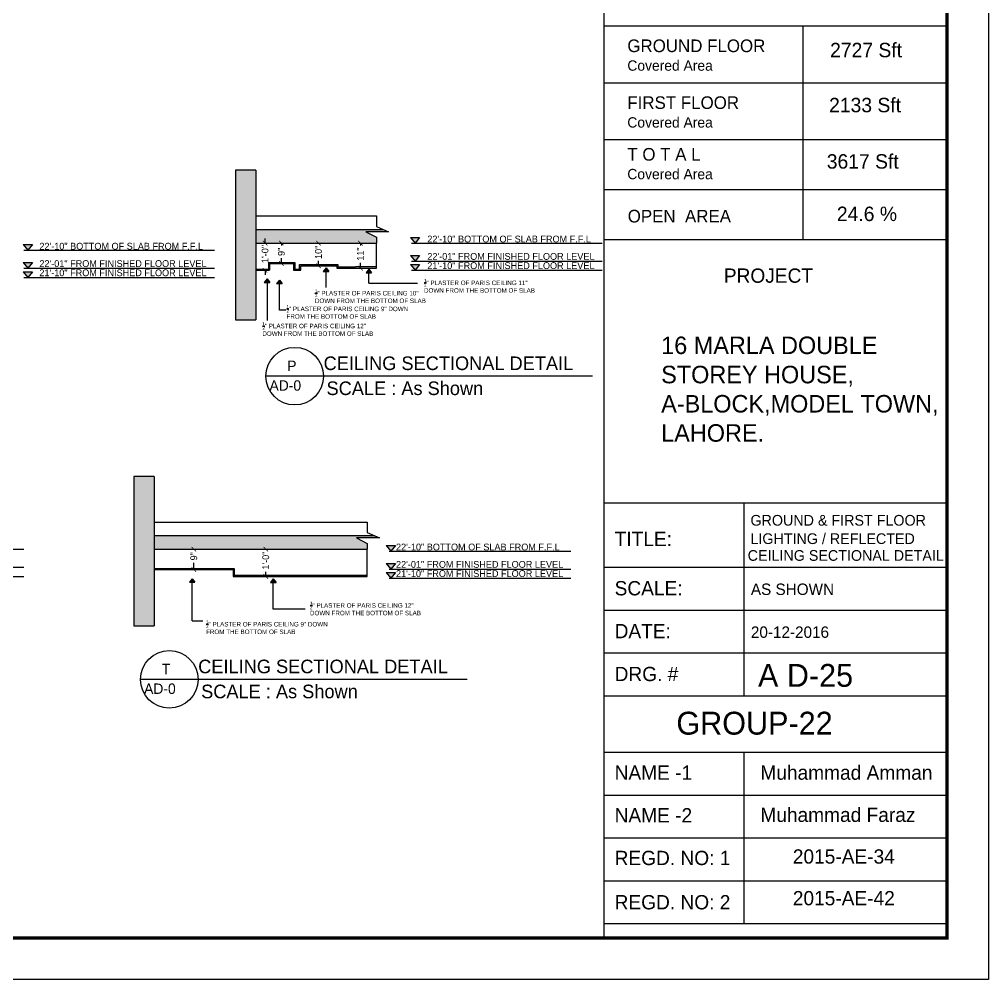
# Model space of a CAD drawing. Extents: x 10753 to 18704, y -5361 to 1140.
# Drawn here: x 16592.7 to 17020.3, y -2815 to -2391.3 of the extents above; entities that cross this region are included whole.
import ezdxf

# ---------------------------------------------------------------- set-up
doc = ezdxf.new("R2010")
doc.units = 0
doc.header["$LTSCALE"] = 30
doc.header["$MEASUREMENT"] = 0
doc.header["$PDMODE"] = 3
doc.layers.get('0').update_dxf_attribs({"linetype": 'CONTINUOUS'})
doc.layers.get('DEFPOINTS').update_dxf_attribs({"linetype": 'CONTINUOUS'})
for name, color, linetype in [('Ceiling Plans', 165, 'CONTINUOUS'), ('CEILING SECTION', 33, 'CONTINUOUS'), ('furniture', 9, 'CONTINUOUS'), ('layout', 2, 'CONTINUOUS'), ('SEAL', 1, 'CONTINUOUS'), ('TEXT', 13, 'CONTINUOUS'), ('WALL', 2, 'CONTINUOUS'), ('Walls Hatch', 51, 'CONTINUOUS'), ('WL', 9, 'CONTINUOUS')]:
    doc.layers.add(name, color=color, linetype=linetype)
doc.styles.add('EE', font='eurr____.ttf')
doc.styles.add('ROMAND', font='stylu.ttf', dxfattribs={"height": 2})
doc.styles.add('SEAL TEXT', font='stylu.ttf', dxfattribs={"height": 6})
doc.styles.get("Standard").update_dxf_attribs({"font": 'stylu.ttf', "height": 3})
doc.styles.add('Work Dim', font='stylu.ttf', dxfattribs={"height": 4})
doc.dimstyles.new('D1', dxfattribs={"dimtxt": 6, "dimasz": 5, "dimexe": 1, "dimexo": 2, "dimgap": 1, "dimtad": 1, "dimdec": 4, "dimzin": 3, "dimdsep": 46, "dimlunit": 4, "dimtxsty": 'Standard', "dimcen": 3, "dimclrd": 7, "dimclre": 7, "dimclrt": 2, "dimadec": 0, "dimazin": 0, "dimtfac": 1, "dimtdec": 4, "dimtofl": 0, "dimtmove": 2, "dimatfit": 3, "dimfxl": 1, "dimfrac": 2, "dimtolj": 1, "dimtzin": 1, "dimarcsym": 0})

# ---------------------------------------------------------------- blocks, each defined once
blk = doc.blocks.new('_ArchTick')
at = {"color": 0, "linetype": 'ByBlock', "const_width": 0.15}
blk.add_lwpolyline([(-0.5, -0.5), (0.5, 0.5)], dxfattribs=at)
blk = doc.blocks.new('*D734')
at = {"color": 4, "lineweight": -2, "transparency": 16777216}
for p, q in [((16701.11, -2490.04), (16701.11, -2488.04)), ((16701.11, -2490.04), (16702.11, -2490.04)), ((16701.11, -2502.04), (16702.11, -2502.04)), ((16701.11, -2502.04), (16701.11, -2504.04))]:
    blk.add_line(p, q, dxfattribs=at)
at = {"layer": 'DEFPOINTS', "color": 0, "transparency": 16777216}
for p in [(16701.09, -2490.04), (16701.11, -2490.04), (16701.09, -2502.04)]:
    blk.add_point(p, dxfattribs=at)
at = {"color": 4, "lineweight": -2, "transparency": 16777216, "xscale": 2, "yscale": 2, "zscale": 2}
for p, rotation in [((16701.11, -2490.04), 270), ((16701.11, -2502.04), 90)]:
    blk.add_blockref('_ArchTick', p, dxfattribs=dict(at, rotation=rotation))
at = {"color": 4, "transparency": 16777216, "insert": (16701.11, -2494.87), "char_height": 3, "attachment_point": 5, "rotation": 90}
blk.add_mtext('\\A1;1\'-0"', dxfattribs=at)
blk = doc.blocks.new('*D723')
at = {"layer": 'Ceiling Plans', "color": 4, "lineweight": -2, "transparency": 16777216}
for p, q in [((16743.18, -2490.04), (16743.68, -2490.04)), ((16743.18, -2490.04), (16743.18, -2491.08)), ((16743.18, -2501.06), (16743.18, -2498.72)), ((16743.18, -2501.06), (16743.68, -2501.06))]:
    blk.add_line(p, q, dxfattribs=at)
at = {"layer": 'DEFPOINTS', "color": 0, "transparency": 16777216}
for p in [(16743.13, -2490.04), (16743.18, -2490.04), (16743.13, -2501.06)]:
    blk.add_point(p, dxfattribs=at)
at = {"layer": 'Ceiling Plans', "color": 4, "lineweight": -2, "transparency": 16777216, "xscale": 2, "yscale": 2, "zscale": 2}
for p, rotation in [((16743.18, -2490.04), 90), ((16743.18, -2501.06), 270)]:
    blk.add_blockref('_ArchTick', p, dxfattribs=dict(at, rotation=rotation))
at = {"layer": 'Ceiling Plans', "color": 4, "transparency": 16777216, "insert": (16743.18, -2494.9), "char_height": 3, "attachment_point": 5, "rotation": 90}
blk.add_mtext('\\A1;11"', dxfattribs=at)
blk = doc.blocks.new('*D724')
at = {"layer": 'Ceiling Plans', "color": 4, "lineweight": -2, "transparency": 16777216}
for p, q in [((16724.69, -2490.04), (16724.19, -2490.04)), ((16724.69, -2490.04), (16724.69, -2490.29)), ((16724.69, -2500.05), (16724.19, -2500.05)), ((16724.69, -2500.05), (16724.69, -2497.93))]:
    blk.add_line(p, q, dxfattribs=at)
at = {"layer": 'DEFPOINTS', "color": 0, "transparency": 16777216}
for p in [(16724.69, -2490.04), (16724.81, -2490.04), (16724.81, -2500.05)]:
    blk.add_point(p, dxfattribs=at)
at = {"layer": 'Ceiling Plans', "color": 4, "lineweight": -2, "transparency": 16777216, "xscale": 2, "yscale": 2, "zscale": 2}
for p, rotation in [((16724.69, -2490.04), 90), ((16724.69, -2500.05), 270)]:
    blk.add_blockref('_ArchTick', p, dxfattribs=dict(at, rotation=rotation))
at = {"layer": 'Ceiling Plans', "color": 4, "transparency": 16777216, "insert": (16724.69, -2494.11), "char_height": 3, "attachment_point": 5, "rotation": 90}
blk.add_mtext('\\A1;10"', dxfattribs=at)
blk = doc.blocks.new('*D725')
at = {"layer": 'Ceiling Plans', "color": 4, "lineweight": -2, "transparency": 16777216}
for p, q in [((16708.31, -2490.04), (16707.81, -2490.04)), ((16708.31, -2490.04), (16708.31, -2491.05)), ((16708.31, -2499.04), (16708.31, -2496.75)), ((16708.31, -2499.04), (16707.81, -2499.04))]:
    blk.add_line(p, q, dxfattribs=at)
at = {"layer": 'DEFPOINTS', "color": 0, "transparency": 16777216}
for p in [(16708.31, -2490.04), (16708.39, -2490.04), (16708.39, -2499.04)]:
    blk.add_point(p, dxfattribs=at)
at = {"layer": 'Ceiling Plans', "color": 4, "lineweight": -2, "transparency": 16777216, "xscale": 2, "yscale": 2, "zscale": 2}
for p, rotation in [((16708.31, -2490.04), 90), ((16708.31, -2499.04), 270)]:
    blk.add_blockref('_ArchTick', p, dxfattribs=dict(at, rotation=rotation))
at = {"layer": 'Ceiling Plans', "color": 4, "transparency": 16777216, "insert": (16708.31, -2493.9), "char_height": 3, "attachment_point": 5, "rotation": 90}
blk.add_mtext('\\A1;9"', dxfattribs=at)
blk = doc.blocks.new('*D727')
at = {"layer": 'Ceiling Plans', "color": 4, "lineweight": -2, "transparency": 16777216}
for p, q in [((16701.43, -2625.12), (16701.93, -2625.12)), ((16701.43, -2625.12), (16701.43, -2625.18)), ((16701.43, -2637.12), (16701.43, -2635.1)), ((16701.43, -2637.12), (16701.93, -2637.12))]:
    blk.add_line(p, q, dxfattribs=at)
at = {"layer": 'DEFPOINTS', "color": 0, "transparency": 16777216}
for p in [(16701.12, -2625.12), (16701.43, -2625.12), (16701.12, -2637.12)]:
    blk.add_point(p, dxfattribs=at)
at = {"layer": 'Ceiling Plans', "color": 4, "lineweight": -2, "transparency": 16777216, "xscale": 2, "yscale": 2, "zscale": 2}
for p, rotation in [((16701.43, -2625.12), 90), ((16701.43, -2637.12), 270)]:
    blk.add_blockref('_ArchTick', p, dxfattribs=dict(at, rotation=rotation))
at = {"layer": 'Ceiling Plans', "color": 4, "transparency": 16777216, "insert": (16701.43, -2630.14), "char_height": 3, "attachment_point": 5, "rotation": 90}
blk.add_mtext('\\A1;1\'-0"', dxfattribs=at)
blk = doc.blocks.new('*D728')
at = {"layer": 'Ceiling Plans', "color": 4, "lineweight": -2, "transparency": 16777216}
for p, q in [((16669.68, -2625.12), (16670.18, -2625.12)), ((16669.68, -2625.12), (16669.68, -2625.37)), ((16669.68, -2634.12), (16669.68, -2631.07)), ((16669.68, -2634.12), (16670.18, -2634.12))]:
    blk.add_line(p, q, dxfattribs=at)
at = {"layer": 'DEFPOINTS', "color": 0, "transparency": 16777216}
for p in [(16669.61, -2625.12), (16669.68, -2625.12), (16669.61, -2634.12)]:
    blk.add_point(p, dxfattribs=at)
at = {"layer": 'Ceiling Plans', "color": 4, "lineweight": -2, "transparency": 16777216, "xscale": 2, "yscale": 2, "zscale": 2}
for p, rotation in [((16669.68, -2625.12), 90), ((16669.68, -2634.12), 270)]:
    blk.add_blockref('_ArchTick', p, dxfattribs=dict(at, rotation=rotation))
at = {"layer": 'Ceiling Plans', "color": 4, "transparency": 16777216, "insert": (16669.68, -2628.22), "char_height": 3, "attachment_point": 5, "rotation": 90}
blk.add_mtext('\\A1;9"', dxfattribs=at)

msp = doc.modelspace()

# ---------------------------------------------------------------- hatches: boundary and pattern name
h = msp.add_hatch(color=256)
h.dxf.hatch_style = 1
h.paths.add_polyline_path([(16728.00459, -2500.96088), (16726.80826, -2502.55044), (16729.19523, -2502.55044)])
h = msp.add_hatch(color=256)
h.dxf.hatch_style = 1
h.paths.add_polyline_path([(16746.86022, -2501.54635), (16745.66389, -2503.13592), (16748.05086, -2503.13592)])
h = msp.add_hatch(color=256)
h.dxf.hatch_style = 1
h.paths.add_polyline_path([(16701.97816, -2505.85817), (16700.78184, -2507.44774), (16703.1688, -2507.44774)])
h = msp.add_hatch(color=256)
h.dxf.hatch_style = 1
h.paths.add_polyline_path([(16707.41592, -2506.34036), (16706.21959, -2507.92993), (16708.60655, -2507.92993)])
h = msp.add_hatch(color=256)
h.dxf.hatch_style = 1
h.paths.add_polyline_path([(16668.93003, -2638.13244), (16667.7337, -2639.72201), (16670.12067, -2639.72201)])
h = msp.add_hatch(color=256)
h.dxf.hatch_style = 1
h.paths.add_polyline_path([(16704.75306, -2638.19196), (16703.55673, -2639.78153), (16705.94369, -2639.78153)])
at = {"layer": 'TEXT'}
h = msp.add_hatch(color=256, dxfattribs=at)
h.dxf.hatch_style = 1
h.paths.add_polyline_path([(16765.2325, -2499.48994), (16767.27352, -2502.0183), (16769.31455, -2499.48994)])
h.paths.add_polyline_path([(16769.31455, -2495.48025), (16765.2325, -2495.48025), (16767.27352, -2498.00861)])
h.paths.add_polyline_path([(16769.31455, -2487.51811), (16765.2325, -2487.51811), (16767.27352, -2490.04647)])
h = msp.add_hatch(color=256, dxfattribs=at)
h.dxf.hatch_style = 1
h.paths.add_polyline_path([(16598.48318, -2502.65578), (16594.40113, -2502.65578), (16596.44215, -2505.18414)])
h.paths.add_polyline_path([(16598.48318, -2498.64609), (16594.40113, -2498.64609), (16596.44215, -2501.17445)])
h.paths.add_polyline_path([(16598.48318, -2490.68394), (16594.40113, -2490.68394), (16596.44215, -2493.21231)])
h = msp.add_hatch(color=256, dxfattribs=at)
h.dxf.hatch_style = 1
h.paths.add_polyline_path([(16754.60095, -2635.38991), (16756.64198, -2637.91827), (16758.683, -2635.38991)])
h.paths.add_polyline_path([(16758.683, -2631.38021), (16754.60095, -2631.38021), (16756.64198, -2633.90858)])
h.paths.add_polyline_path([(16758.683, -2623.41807), (16754.60095, -2623.41807), (16756.64198, -2625.94643)])
at = {"layer": 'Walls Hatch'}
h = msp.add_hatch(color=51, dxfattribs=at)
h.dxf.hatch_style = 1
h.paths.add_polyline_path([(15879.06898, -2461.06014), (15870.06898, -2461.06014), (15870.06898, -2527.05789), (15879.06898, -2527.05789)])
h.paths.add_polyline_path([(15879.06898, -2592.97168), (15870.06898, -2592.97168), (15870.06898, -2658.96943), (15879.06898, -2658.96943)])
h.paths.add_polyline_path([(16134.25424, -2592.97168), (16125.25424, -2592.97168), (16125.25424, -2658.96943), (16134.25424, -2658.96943)])
h.paths.add_polyline_path([(16134.25424, -2461.06014), (16125.25424, -2461.06014), (16125.25424, -2527.05789), (16134.25424, -2527.05789)])
h.paths.add_polyline_path([(16352.98404, -2461.06014), (16343.98404, -2461.06014), (16343.98404, -2527.05789), (16352.98404, -2527.05789)])
h.paths.add_polyline_path([(16398.4395, -2592.97168), (16389.4395, -2592.97168), (16389.4395, -2658.96943), (16398.4395, -2658.96943)])
h.paths.add_polyline_path([(16586.83461, -2461.06014), (16577.83461, -2461.06014), (16577.83461, -2527.05789), (16586.83461, -2527.05789)])
h.paths.add_polyline_path([(16697.10238, -2457.8943), (16688.10238, -2457.8943), (16688.10238, -2523.89206), (16697.10238, -2523.89206)])
h.paths.add_polyline_path([(16652.16924, -2592.97168), (16643.16924, -2592.97168), (16643.16924, -2658.96943), (16652.16924, -2658.96943)])
h = msp.add_hatch(color=253, dxfattribs=at)
h.dxf.hatch_style = 1
h.paths.add_polyline_path([(16746.21311, -2622.55375), (16741.50673, -2620.1212), (16751.55425, -2620.1212), (16749.25771, -2619.1212), (16652.16924, -2619.1212), (16652.16924, -2625.1212), (16746.21311, -2625.1212)])
h.paths.add_polyline_path([(15971.89276, -2488.20966), (15981.94028, -2488.20966), (15979.64375, -2487.20966), (15879.06898, -2487.20966), (15879.06898, -2493.20966), (15976.59914, -2493.20966), (15976.59914, -2490.64221)])
h.paths.add_polyline_path([(15919.21271, -2620.1212), (15929.26023, -2620.1212), (15926.9637, -2619.1212), (15879.06898, -2619.1212), (15879.06898, -2625.1212), (15923.91909, -2625.1212), (15923.91909, -2622.55375)])
h.paths.add_polyline_path([(16231.7844, -2622.55375), (16227.07802, -2620.1212), (16237.12554, -2620.1212), (16234.82901, -2619.1212), (16134.25424, -2619.1212), (16134.25424, -2625.1212), (16231.7844, -2625.1212)])
h.paths.add_polyline_path([(16183.81436, -2488.20966), (16193.86188, -2488.20966), (16191.56535, -2487.20966), (16134.25424, -2487.20966), (16134.25424, -2493.20966), (16188.52074, -2493.20966), (16188.52074, -2490.64221)])
h.paths.add_polyline_path([(16577.83461, -2487.20966), (16352.98404, -2487.20966), (16352.98404, -2493.20966), (16577.83461, -2493.20966)])
h.paths.add_polyline_path([(16745.53778, -2485.04382), (16755.5853, -2485.04382), (16753.28877, -2484.04382), (16697.10238, -2484.04382), (16697.10238, -2490.04382), (16750.24416, -2490.04382), (16750.24416, -2487.47638)])
h.paths.add_polyline_path([(16484.66675, -2620.1212), (16494.71427, -2620.1212), (16492.41773, -2619.1212), (16398.4395, -2619.1212), (16398.4395, -2625.1212), (16489.37313, -2625.1212), (16489.37313, -2622.55375)])
h.paths.add_polyline_path([(16704.86133, -2636.15084), (16704.86133, -2625.2116), (16697.91038, -2625.2116), (16697.91038, -2636.15084)], flags=9)
h.paths.add_polyline_path([(16673.10973, -2631.08651), (16673.10973, -2625.39837), (16666.15878, -2625.39837), (16666.15878, -2631.08651)], flags=9)

# ---------------------------------------------------------------- linework, layer by layer
for p, q in [((16728.00459, -2500.96088), (16726.80826, -2502.55044)), ((16728.00459, -2500.96088), (16728.00459, -2500.96088)), ((16728.00459, -2500.96088), (16729.19523, -2502.55044)), ((16726.80826, -2502.55044), (16729.19523, -2502.55044)), ((16728.00459, -2509.6787), (16728.00459, -2502.55044)), ((16746.86022, -2501.54635), (16745.66389, -2503.13592)), ((16745.66389, -2503.13592), (16748.05086, -2503.13592)), ((16746.86022, -2501.54635), (16748.05086, -2503.13592)), ((16746.86022, -2507.76939), (16746.86022, -2503.13592)), ((16701.97816, -2505.85817), (16700.78184, -2507.44774)), ((16700.78184, -2507.44774), (16703.1688, -2507.44774)), ((16701.97532, -2507.44774), (16701.97532, -2524.20239)), ((16701.97816, -2505.85817), (16701.97816, -2505.85817)), ((16701.97816, -2505.85817), (16703.1688, -2507.44774)), ((16707.41592, -2506.34036), (16706.21959, -2507.92993)), ((16706.21959, -2507.92993), (16708.60655, -2507.92993)), ((16707.41592, -2506.34036), (16707.41592, -2506.34036)), ((16707.41592, -2506.34036), (16708.60655, -2507.92993)), ((16707.41592, -2519.65182), (16707.41592, -2507.92993)), ((16746.86022, -2507.76939), (16768.39268, -2507.76939)), ((16710.23881, -2519.65182), (16707.41592, -2519.65182)), ((16668.93003, -2638.13244), (16667.7337, -2639.72201)), ((16668.93003, -2638.13244), (16668.93003, -2638.13244)), ((16668.93003, -2638.13244), (16670.12067, -2639.72201)), ((16704.75306, -2638.19196), (16703.55673, -2639.78153)), ((16704.75306, -2638.19196), (16705.94369, -2639.78153)), ((16667.7337, -2639.72201), (16670.12067, -2639.72201)), ((16668.93003, -2656.70565), (16668.93003, -2639.72201)), ((16703.55673, -2639.78153), (16705.94369, -2639.78153)), ((16704.75306, -2651.50342), (16704.75306, -2639.78153)), ((16718.84842, -2651.50342), (16704.75306, -2651.50342)), ((16668.93003, -2656.70565), (16673.72509, -2656.70565))]:
    msp.add_line(p, q)
at = {"layer": 'Ceiling Plans'}
for p, q in [((16750.24416, -2501.06421), (16750.24416, -2490.04382)), ((16702.57749, -2498.54382), (16714.20249, -2498.54382)), ((16702.57749, -2498.54382), (16702.57749, -2501.54382)), ((16703.07749, -2498.54382), (16703.07749, -2502.04382)), ((16703.07749, -2499.04382), (16714.20249, -2499.04382)), ((16703.07749, -2499.04382), (16713.70249, -2499.04382)), ((16713.70249, -2499.04382), (16713.70249, -2502.04382)), ((16714.20249, -2498.54382), (16714.20249, -2501.54382)), ((16716.36916, -2501.54382), (16716.36916, -2499.54943)), ((16716.36916, -2499.54943), (16733.24416, -2499.54943)), ((16716.86916, -2502.04382), (16716.86916, -2500.04943)), ((16716.86916, -2500.04943), (16732.74416, -2500.04943)), ((16716.86916, -2500.04943), (16732.74416, -2500.04943)), ((16732.74416, -2500.04943), (16732.74416, -2501.06421)), ((16732.74416, -2500.56421), (16741.02668, -2500.56421)), ((16732.74416, -2501.06421), (16741.02668, -2501.06421)), ((16732.74416, -2501.06421), (16750.24416, -2501.06421)), ((16733.24416, -2499.54943), (16733.24416, -2500.56421)), ((16750.24416, -2500.5545), (16741.02668, -2500.56421)), ((16750.24416, -2501.06421), (16750.24416, -2500.5545)), ((16697.10238, -2501.54382), (16703.07749, -2501.54382)), ((16697.10238, -2502.04382), (16703.07749, -2502.04382)), ((16713.70249, -2501.54382), (16716.86916, -2501.54382)), ((16713.70249, -2502.04382), (16716.86916, -2502.04382)), ((16713.70249, -2502.04382), (16716.86916, -2502.04382)), ((16746.21311, -2637.1212), (16746.21311, -2625.1212)), ((16652.16924, -2633.6212), (16687.54424, -2633.6212)), ((16687.54424, -2633.6212), (16687.54424, -2636.6212)), ((16652.16924, -2634.1212), (16660.14435, -2634.1212)), ((16652.16924, -2634.1212), (16687.04424, -2634.1212)), ((16652.16924, -2634.1212), (16687.04424, -2634.1212)), ((16687.04424, -2634.1212), (16687.04424, -2637.1212)), ((16687.04424, -2636.6212), (16746.21311, -2636.6212)), ((16687.04424, -2637.1212), (16746.21311, -2637.1212)), ((16687.04424, -2637.1212), (16746.21311, -2637.1212))]:
    msp.add_line(p, q, dxfattribs=at)
at = {"layer": 'CEILING SECTION'}
for p, q in [((16750.24416, -2478.04382), (16750.24416, -2482.71808)), ((16697.10238, -2484.04382), (16753.28877, -2484.04382)), ((16750.24416, -2482.71808), (16755.5853, -2485.04382)), ((16755.5853, -2485.04382), (16745.53778, -2485.04382)), ((16745.53778, -2485.04382), (16750.24416, -2487.47638)), ((16750.24416, -2487.47638), (16750.24416, -2490.04382)), ((16697.10238, -2490.04382), (16750.24416, -2490.04382)), ((16746.21311, -2613.1212), (16746.21311, -2617.79546)), ((16652.16924, -2619.1212), (16749.25771, -2619.1212)), ((16751.55425, -2620.1212), (16741.50673, -2620.1212)), ((16741.50673, -2620.1212), (16746.21311, -2622.55375)), ((16746.21311, -2617.79546), (16751.55425, -2620.1212)), ((16652.16924, -2625.1212), (16746.21311, -2625.1212)), ((16746.21311, -2622.55375), (16746.21311, -2625.1212))]:
    msp.add_line(p, q, dxfattribs=at)
at = {"layer": 'furniture', "color": 8}
for p, q in [((16845.53219, -2548.76011), (16701.48196, -2548.76011)), ((16790.20563, -2682.52986), (16646.1554, -2682.52986))]:
    msp.add_line(p, q, dxfattribs=at)
for centre in [(16714.18149, -2548.76011), (16658.85492, -2682.52986)]:
    msp.add_circle(centre, 12.69953, dxfattribs=at)
at = {"layer": 'SEAL', "color": 1}
for p, q in [((16850.59485, -2024.53624), (16850.59485, -2796.62382)), ((17001.94157, -2394.36919), (16850.59485, -2394.36919)), ((16938.36641, -2394.36919), (16938.36641, -2488.60801)), ((17001.94157, -2419.45182), (16850.59485, -2419.45182)), ((17001.94157, -2444.53445), (16850.59485, -2444.53445)), ((17001.94157, -2466.57123), (16850.59485, -2466.57123)), ((16992.83448, -2466.57123), (16857.38279, -2466.57123)), ((17001.94157, -2488.60801), (16850.59485, -2488.60801)), ((17001.94157, -2604.82333), (16850.59485, -2604.82333)), ((16912.32227, -2604.82333), (16912.32227, -2689.94576)), ((17001.94157, -2633.20084), (16850.59485, -2633.20084)), ((17001.94157, -2652.11918), (16850.59485, -2652.11918)), ((17001.94157, -2671.03752), (16850.59485, -2671.03752)), ((17001.94157, -2689.94576), (16850.59485, -2689.94576)), ((17001.94157, -2689.94576), (16850.59485, -2689.94576)), ((17001.94157, -2714.7892), (16850.59485, -2714.7892)), ((16912.32227, -2714.7892), (16912.32227, -2790.46256)), ((17001.94157, -2733.70754), (16850.59485, -2733.70754)), ((17001.94157, -2752.62588), (16850.59485, -2752.62588)), ((17001.94157, -2771.54422), (16850.59485, -2771.54422)), ((17001.94157, -2790.46256), (16850.59485, -2790.46256))]:
    msp.add_line(p, q, dxfattribs=at)
msp.add_lwpolyline([(17020.32461, -2006.1532), (17020.32461, -2815.00686), (15815.56292, -2815.00686), (15815.56292, -2006.1532)], close=True, dxfattribs=at)
at = {"layer": 'TEXT', "color": 0}
for p, q in [((16765.2325, -2487.51811), (16769.31455, -2487.51811)), ((16765.2325, -2487.51811), (16767.27352, -2490.04647)), ((16769.31455, -2487.51811), (16767.27352, -2490.04647)), ((16594.40113, -2490.68394), (16598.48318, -2490.68394)), ((16594.40113, -2490.68394), (16596.44215, -2493.21231)), ((16598.48318, -2490.68394), (16596.44215, -2493.21231)), ((16765.77175, -2490.04647), (16849.88978, -2490.04647)), ((16594.61737, -2493.21231), (16678.73541, -2493.21231)), ((16765.2325, -2495.48025), (16769.31455, -2495.48025)), ((16765.2325, -2495.48025), (16767.27352, -2498.00861)), ((16769.31455, -2495.48025), (16767.27352, -2498.00861)), ((16594.40113, -2498.64609), (16598.48318, -2498.64609)), ((16594.40113, -2498.64609), (16596.44215, -2501.17445)), ((16594.61737, -2501.17445), (16678.73541, -2501.17445)), ((16598.48318, -2498.64609), (16596.44215, -2501.17445)), ((16765.2325, -2499.48994), (16769.31455, -2499.48994)), ((16765.2325, -2499.48994), (16767.27352, -2502.0183)), ((16765.77175, -2498.00861), (16849.88978, -2498.00861)), ((16769.31455, -2499.48994), (16767.27352, -2502.0183)), ((16594.40113, -2502.65578), (16598.48318, -2502.65578)), ((16594.40113, -2502.65578), (16596.44215, -2505.18414)), ((16594.61737, -2505.18414), (16678.73541, -2505.18414)), ((16598.48318, -2502.65578), (16596.44215, -2505.18414)), ((16765.77175, -2502.0183), (16849.88978, -2502.0183)), ((16510.50119, -2625.12385), (16594.61922, -2625.12385)), ((16754.60095, -2623.41807), (16758.683, -2623.41807)), ((16754.60095, -2623.41807), (16756.64198, -2625.94643)), ((16758.683, -2623.41807), (16756.64198, -2625.94643)), ((16755.85656, -2625.92146), (16836.08079, -2625.92146)), ((16510.50119, -2633.08599), (16594.61922, -2633.08599)), ((16754.6026, -2631.38706), (16758.68465, -2631.38706)), ((16754.6026, -2631.38706), (16756.64362, -2633.91543)), ((16755.85173, -2633.8836), (16836.08079, -2633.8836)), ((16758.68465, -2631.38706), (16756.64362, -2633.91543)), ((16510.50119, -2637.09568), (16594.61922, -2637.09568)), ((16754.6026, -2635.39676), (16758.68465, -2635.39676)), ((16754.6026, -2635.39676), (16756.64362, -2637.92512)), ((16755.92874, -2637.8933), (16836.08079, -2637.8933)), ((16758.68465, -2635.39676), (16756.64362, -2637.92512))]:
    msp.add_line(p, q, dxfattribs=at)
at = {"layer": 'WALL'}
for p, q in [((16688.10238, -2457.8943), (16688.10238, -2523.89206)), ((16697.10238, -2457.8943), (16688.10238, -2457.8943)), ((16697.10238, -2457.8943), (16697.10238, -2523.89206)), ((16688.10238, -2523.89206), (16697.10238, -2523.89206)), ((16643.16924, -2592.97168), (16643.16924, -2658.96943)), ((16652.16924, -2592.97168), (16643.16924, -2592.97168)), ((16652.16924, -2592.97168), (16652.16924, -2658.96943)), ((16643.16924, -2658.96943), (16652.16924, -2658.96943))]:
    msp.add_line(p, q, dxfattribs=at)
at = {"layer": 'WALL', "color": 4}
for p, q in [((16697.10238, -2478.04382), (16750.24416, -2478.04382)), ((16652.16924, -2613.1212), (16746.21311, -2613.1212))]:
    msp.add_line(p, q, dxfattribs=at)
at = {"layer": 'WL', "const_width": 1.53192}
msp.add_lwpolyline([(17001.94157, -2024.53624), (17001.94157, -2796.62382), (15833.94596, -2796.62382), (15833.94596, -2024.53624)], close=True, dxfattribs=at)

# ---------------------------------------------------------------- texts
at = {"layer": 'layout', "char_height": 4.579156, "attachment_point": 1, "rotation": 359.7603176, "style": 'EE'}
for s, insert in [('{\\C0;P}', (16710.90716, -2541.89604)), ('{\\C0;T}', (16655.58059, -2675.66579))]:
    msp.add_mtext_dynamic_manual_height_columns(s, width=21.3389558, gutter_width=45, heights=[0], dxfattribs=dict(at, insert=insert))
at = {"layer": 'layout', "char_height": 4.579156, "attachment_point": 1, "style": 'EE'}
for insert in [(16703.06414, -2550.58674), (16647.73757, -2684.35649)]:
    msp.add_mtext_dynamic_manual_height_columns('{\\C0;AD-0}', width=31.0716794, gutter_width=45, heights=[0], dxfattribs=dict(at, insert=insert))
at = {"layer": 'SEAL', "color": 1}
for s, height, style, p in [('GROUND FLOOR', 5.5739174, 'ROMAND', (16860.9423, -2405.78809)), ('2727 Sft', 6.373181, 'SEAL TEXT', (16950.38913, -2408.05848)), ('Covered Area', 4.5699198, 'SEAL TEXT', (16860.9423, -2414.00138)), ('FIRST FLOOR', 5.5739174, 'ROMAND', (16860.9423, -2430.87072)), ('2133 Sft', 6.373181, 'SEAL TEXT', (16949.94258, -2432.32934)), ('Covered Area', 4.5699198, 'SEAL TEXT', (16860.9423, -2439.08401)), ('T O T A L', 5.573917, 'ROMAND', (16860.9423, -2453.66895)), ('3617 Sft', 6.373181, 'SEAL TEXT', (16948.91264, -2457.18905)), ('Covered Area', 4.5699198, 'SEAL TEXT', (16860.9423, -2461.88224)), ('OPEN  AREA', 5.573917, 'ROMAND', (16861.10574, -2480.94794)), ('24.6 %%%', 6.373181, 'SEAL TEXT', (16953.37823, -2480.34141)), ('PROJECT', 6.306113, 'ROMAND', (16903.50894, -2507.55746)), ('GROUND & FIRST FLOOR', 4.715224, 'SEAL TEXT', (16915.25172, -2614.70756)), ('TITLE:', 6.306113, 'ROMAND', (16855.32444, -2623.74167)), ('LIGHTING / REFLECTED ', 4.715224, 'SEAL TEXT', (16915.25172, -2622.81907)), ('CEILING SECTIONAL DETAIL ', 4.715224, 'SEAL TEXT', (16914.02892, -2630.22505)), ('SCALE:', 6.306113, 'ROMAND', (16855.32444, -2645.47402)), ('AS SHOWN', 5.03832, 'SEAL TEXT', (16915.45246, -2645.29848)), ('DATE:', 6.306113, 'ROMAND', (16855.32444, -2664.39236)), ('20-12-2016', 5.03832, 'SEAL TEXT', (16915.45246, -2664.21682)), ('A D-25', 10.076641, 'SEAL TEXT', (16918.58264, -2685.82051)), ('DRG. #', 6.306113, 'ROMAND', (16855.32444, -2683.3107)), ('GROUP-22', 10.089781, 'Work Dim', (16882.55574, -2706.91152)), ('NAME -1', 6.306113, 'ROMAND', (16855.32444, -2726.83197)), ('Muhammad Amman', 6.3061133, 'ROMAND', (16919.62213, -2726.83197)), ('NAME -2', 6.306113, 'ROMAND', (16855.32444, -2745.65845)), ('Muhammad Faraz', 6.3061133, 'ROMAND', (16919.62213, -2745.448)), ('2015-AE-34', 6.306113, 'ROMAND', (16933.93579, -2763.83701)), ('REGD. NO: 1', 6.3061133, 'ROMAND', (16855.32444, -2764.48493)), ('REGD. NO: 2', 6.3061133, 'ROMAND', (16855.32444, -2784.00905)), ('2015-AE-42', 6.306113, 'ROMAND', (16933.93579, -2782.226))]:
    msp.add_text(s, height=height, dxfattribs=dict(at, style=style)).set_placement(p)
at = {"layer": 'SEAL', "color": 1, "insert": (16875.87279, -2531.28741), "char_height": 7.731822, "attachment_point": 1, "style": 'ROMAND'}
msp.add_mtext_dynamic_manual_height_columns('16 MARLA DOUBLE STOREY HOUSE,^JA-BLOCK,MODEL TOWN, LAHORE.', width=126.0687878, gutter_width=45, heights=[0], dxfattribs=at)
at = {"layer": 'TEXT', "color": 0, "attachment_point": 1, "style": 'EE'}
for s, width, insert, char_height in [('22\'-10" BOTTOM OF SLAB FROM F.F.L', 74.082993, (16772.69296, -2486.7605), 3), ('22\'-10" BOTTOM OF SLAB FROM F.F.L', 74.082993, (16601.53859, -2489.92634), 3), ('22\'-01" FROM FINISHED FLOOR LEVEL', 74.082993, (16772.69296, -2494.42369), 3), ('22\'-01" FROM FINISHED FLOOR LEVEL', 74.082993, (16601.53859, -2497.58953), 3), ('21\'-10" FROM FINISHED FLOOR LEVEL', 74.082993, (16772.69296, -2498.48813), 3), ('21\'-10" FROM FINISHED FLOOR LEVEL', 74.082993, (16601.53859, -2501.65397), 3), ('\\A1;{\\H0.7x;\\S1/2;}" PLASTER OF PARIS CEILING 11" DOWN FROM THE BOTTOM OF SLAB', 52.2174901, (16771.23578, -2505.90876), 2), ('\\A1;{\\H0.7x;\\S1/2;}" PLASTER OF PARIS CEILING 10" DOWN FROM THE BOTTOM OF SLAB', 52.2174901, (16723.12401, -2510.47884), 2), ('\\A1;{\\H0.7x;\\S1/2;}" PLASTER OF PARIS CEILING 9" DOWN FROM THE BOTTOM OF SLAB', 52.2174901, (16710.58745, -2517.39899), 2), ('\\A1;{\\H0.7x;\\S1/2;}" PLASTER OF PARIS CEILING 12" DOWN FROM THE BOTTOM OF SLAB', 52.3680731, (16699.91031, -2524.94781), 2), ('CEILING SECTIONAL DETAIL', 118.1124775, (16726.93672, -2540.06885), 6), ('SCALE : As Shown', 118.1124775, (16728.2287, -2551.10076), 6), ('22\'-10" BOTTOM OF SLAB FROM F.F.L', 74.082993, (16758.88397, -2622.63549), 3), ('22\'-01" FROM FINISHED FLOOR LEVEL', 74.082993, (16758.88397, -2630.29868), 3), ('21\'-10" FROM FINISHED FLOOR LEVEL', 74.082993, (16758.88397, -2634.36312), 3), ('\\A1;{\\H0.7x;\\S1/2;}" PLASTER OF PARIS CEILING 12" DOWN FROM THE BOTTOM OF SLAB', 52.4119817, (16720.93913, -2648.23455), 2), ('\\A1;{\\H0.7x;\\S1/2;}" PLASTER OF PARIS CEILING 9" DOWN FROM THE BOTTOM OF SLAB', 52.4119817, (16675.08539, -2656.52477), 2), ('CEILING SECTIONAL DETAIL', 118.1124775, (16671.61015, -2673.83859), 6), ('SCALE : As Shown', 118.1124775, (16672.90213, -2684.8705), 6)]:
    msp.add_mtext_dynamic_manual_height_columns(s, width=width, gutter_width=45, heights=[0], dxfattribs=dict(at, insert=insert, char_height=char_height))

# ---------------------------------------------------------------- dimensions: what is measured, and where the dimension line sits
dim = msp.add_linear_dim(base=(16701.11087, -2490.04382), p1=(16701.08994, -2502.04382), p2=(16701.08994, -2490.04382), angle=90, dimstyle='D1', override={"dimtxt": 3, "dimasz": 2, "dimexo": 9, "dimblk": 'ArchTick', "dimclrd": 4, "dimclre": 4, "dimclrt": 4, "dimldrblk": 'ArchTick', "dimfxlon": 1})
dim.commit()
dim.dimension.update_dxf_attribs({"geometry": '*D734', "text_midpoint": (16701.11087, -2494.87068), "dimtype": 160})
at = {"layer": 'Ceiling Plans'}
for base, p1, p2, picture, middle in [((16708.31152, -2490.04382), (16708.38999, -2499.04382), (16708.38999, -2490.04382), '*D725', (16708.31152, -2493.9029)), ((16724.69451, -2490.04382), (16724.80666, -2500.04943), (16724.80666, -2490.04382), '*D724', (16724.69451, -2494.11348)), ((16743.18461, -2490.04382), (16743.1319, -2501.06421), (16743.1319, -2490.04382), '*D723', (16743.18461, -2494.90302)), ((16669.68148, -2625.1212), (16669.60674, -2634.1212), (16669.60674, -2625.1212), '*D728', (16669.68148, -2628.21938)), ((16701.42648, -2625.1212), (16701.12316, -2637.1212), (16701.12316, -2625.1212), '*D727', (16701.42648, -2630.13876))]:
    dim = msp.add_linear_dim(base=base, p1=p1, p2=p2, angle=90, dimstyle='D1', override={"dimtxt": 3, "dimasz": 2, "dimexe": 0.5, "dimexo": 9, "dimblk": 'ArchTick', "dimclrd": 4, "dimclre": 4, "dimclrt": 4, "dimldrblk": 'ArchTick', "dimfxlon": 1}, dxfattribs=at)
    dim.commit()
    dim.dimension.update_dxf_attribs({"geometry": picture, "text_midpoint": middle, "dimtype": 160})

doc.saveas('drawing.dxf')
